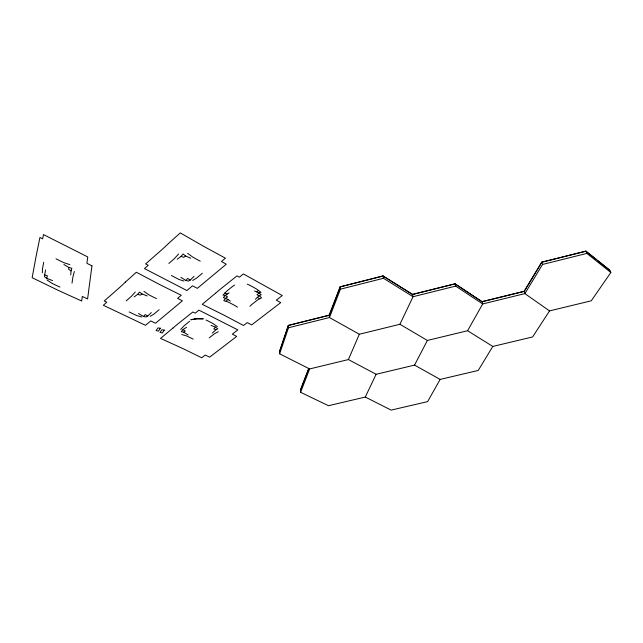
<?xml version="1.0" encoding="UTF-8"?>
<svg xmlns="http://www.w3.org/2000/svg" width="643" height="643" viewBox="0 0 643 643"><rect width="100%" height="100%" fill="white"/><g stroke="black" fill="none" stroke-linecap="round" stroke-linejoin="round"><path stroke-width="0.96" d="M63.922 264.514L68.777 267.448L68.721 269.361L71.052 270.904L70.762 274.907M52.565 280.605L46.714 278.379L44.431 276.619L45.573 269.931M46.714 278.379L47.397 275.839L44.375 274.81M71.052 270.904L71.847 268.284L68.777 267.448M74.355 271.499L73.013 276.522A247.917 101.602 -57.8 0 0 72.016 283.161M329.2 315.166L288.313 325.374L279.48 351.432L279.625 353.803L309.629 368.945L348.402 359.566L376.123 374.282L414.55 365.111L440.142 379.418L478.223 370.448L492.795 346.44L532.621 336.94L549.532 310.907L591.271 300.803L610.85 272.503L609.894 270.205L585.958 251.091L541.752 262.127L524.117 291.295L482.049 301.631L455.067 283.756L412.565 294.365L383.051 275.903L340.123 286.786L329.2 315.166L329.473 317.546L359.333 334.239L399.93 324.273L427.378 340.46L467.59 330.727L492.795 346.44M279.697 351.375L288.49 325.471L329.144 315.319M279.625 353.803L288.49 327.761L288.313 325.374M308.696 368.471L300.418 389.979L300.602 392.302L328.493 405.717L365.28 397.053L391.145 410.105L427.619 401.626L440.142 379.418M300.627 389.931L308.865 368.543M329.433 315.11L340.3 286.891L382.979 276.072L412.332 294.422M300.602 392.302L309.629 368.945M340.123 286.786L340.436 289.173L329.473 317.546L288.49 327.761M348.402 359.566L359.333 334.239M365.28 397.053L376.123 374.282M399.93 324.273L413.047 296.72L412.565 294.365M414.55 365.111L427.378 340.46M467.59 330.727L482.692 303.962L482.049 301.631M524.358 291.231L541.888 262.231L585.845 251.268L595.828 259.233M610.85 272.503L586.882 253.406L542.555 264.45L524.865 293.61L482.692 303.962L455.654 286.103L455.067 283.756M135.247 292.043L131.55 296.15A188.97 67.025 -58.8 0 1 126.173 300.868M178.601 253.969L174.655 258.341A195.56 71.662 -57.7 0 1 168.852 263.429M134.146 296.913L137.715 294.277L139.587 292.051L142.079 293.955L147.175 295.949M180.675 329.449L184.26 325.647A266.467 136.42 -70.2 0 1 189.629 321.283M177.243 259.217L181.125 256.34L183.11 253.985L185.642 256.01L190.746 258.253M234.502 285.074L232.565 286.432A274.657 151.885 -69.4 0 0 226.794 291.118L222.976 295.137L225.291 295.418L227.606 297.018L225.701 298.175L223.812 300.651L228.402 302.146A263.268 182.684 62.5 0 1 235.225 305.738L237.492 307.137M186.558 327.263L183.022 329.618L181.23 331.675L183.552 332.166L188.126 334.899M138.518 313.535L143.437 316.444L145.238 314.548L147.673 316.123L151.274 312.57M180.852 277.294L185.811 280.436L187.74 278.419L190.199 280.115L194.057 276.329M215.582 327.134L213.773 328.943L216.016 329.682L217.824 328.87L215.582 327.134L211.073 325.39M212.399 333.034L216.016 329.682M255.392 299.236L259.25 295.676L261.227 294.759L258.952 292.911L254.467 290.966M249.926 306.205L251.831 304.493A267.592 155.301 -70.3 0 1 257.602 299.959L261.524 297.838L259.25 295.676L257.023 294.832L258.952 292.911L260.954 292.316L256.404 288.924A268.324 178.497 61.5 0 0 249.572 285.179L247.29 284.134M226.111 301.157L228 299.55L230.298 301.117M256.71 291.842L258.671 290.379M229.117 292.846L225.291 295.418L223.394 297.572L228 299.55M185.642 256.01L183.697 257.337L181.125 256.34M142.079 293.955L140.295 295.153L137.715 294.277M183.552 332.166L185.313 331.113L183.022 329.618M190.199 280.115L188.303 281.095L185.811 280.436M147.673 316.123L145.945 316.991L143.437 316.444M192.691 280.444L196.509 278.138A191.863 75.4 -57.6 0 0 202.328 273.227M150.189 316.34L153.701 314.266A185.514 70.609 -58.8 0 0 159.102 309.709M218.25 331.74L214.633 333.661A259.868 139.861 -71 0 0 209.256 337.872M340.436 289.173L383.469 278.282L413.047 296.72L455.654 286.103M412.726 294.462L454.987 283.917L481.824 301.688M482.202 301.728L524.029 291.448M181.76 334.537L186.374 335.831A252.032 188.696 64.8 0 1 193.189 339.11M141.733 316.975L136.718 315.544A190.649 105.219 43.8 0 1 129.219 311.951M183.938 281.087L178.931 279.416A197.055 99.295 44.9 0 1 171.392 275.477M69.822 264.611L63.914 262.698A249.146 198.277 6.3 0 1 56.005 258.799M224.881 292.886L227.196 294.036M257.313 297.363L259.547 298.657M549.532 310.907L524.865 293.61L524.117 291.295M597.363 260.463L609.652 270.269M143.976 291.4L148.967 294.864A194.017 102.679 44.3 0 0 156.49 298.625M217.406 326.644L212.897 323.461A256.533 185.497 63.5 0 0 206.073 320.037M47.019 279.962L51.81 283.225A257.385 200.367 5.3 0 0 59.952 287.083M187.643 253.326L192.699 257.047A200.672 96.225 45.3 0 0 200.254 261.171M585.958 251.091L586.882 253.406M541.752 262.127L542.555 264.45M383.051 275.903L383.469 278.282M42.334 272.801L42.478 268.967A254.194 95.534 -57.9 0 1 43.708 262.296M91.957 265.84L87.585 298.931L82.32 296.431L81.685 301.028L62.62 292.356A238.191 181.583 5.2 0 1 54.382 288.482L32.15 277.712L35.486 259.611A234.47 84.297 -58.1 0 1 36.78 252.924L39.938 237.476L42.647 238.842L43.459 234.582L87.769 256.951L86.885 263.308L91.957 265.84M160.356 328.227L158.524 331.121L156.104 330.566L157.929 327.93L160.356 328.227M164.254 330.092L162.422 332.978L160.027 332.423L161.843 329.803L164.254 330.092M125.401 282.092L121.792 285.508A176.407 61.093 -58.9 0 1 116.455 290.29L104.222 300.972L106.794 302.202L103.338 305.28L145.511 325.318L150.735 320.929L155.534 323.236L182.411 300.795L177.605 298.352L181.286 295.266L164.15 286.786A180.53 94.658 44.6 0 1 156.667 282.96L136.316 272.246L125.401 282.092M168.49 243.528L164.6 247.201A182.572 65.377 -57.8 0 1 158.829 252.361L145.623 263.911L148.212 265.262L144.482 268.581L186.904 290.548L192.522 285.822L197.337 288.345L226.28 264.193L221.457 261.516L225.428 258.181L208.252 248.849A186.767 88.485 45.6 0 1 200.737 244.645L180.281 232.895L168.49 243.528M172.903 328.107L160.541 338.403L179.18 346.882A227.22 170.942 64 0 1 186.02 350.105L201.717 357.781L205.23 355.065L209.65 357.154L236.704 336.393L232.284 334.175L237.846 329.883L198.936 310.151L195.231 313.165L192.86 311.976L180.088 322.143A244.34 122.017 -69.4 0 0 174.695 326.556L172.903 328.107M215.509 293.264L202.223 304.324L220.911 313.631A237.106 165.524 61.9 0 1 227.775 317.152L243.504 325.511L247.274 322.601L251.694 324.884L280.742 302.596L276.321 300.168L282.301 295.555L243.375 273.934L239.381 277.189L237.018 275.887L223.242 286.858A251.847 135.697 -68.6 0 0 217.438 291.601L215.509 293.264M195.006 318.904L190.842 319.764L197.353 318.639L203.276 318.824L195.006 318.904"/></g></svg>
